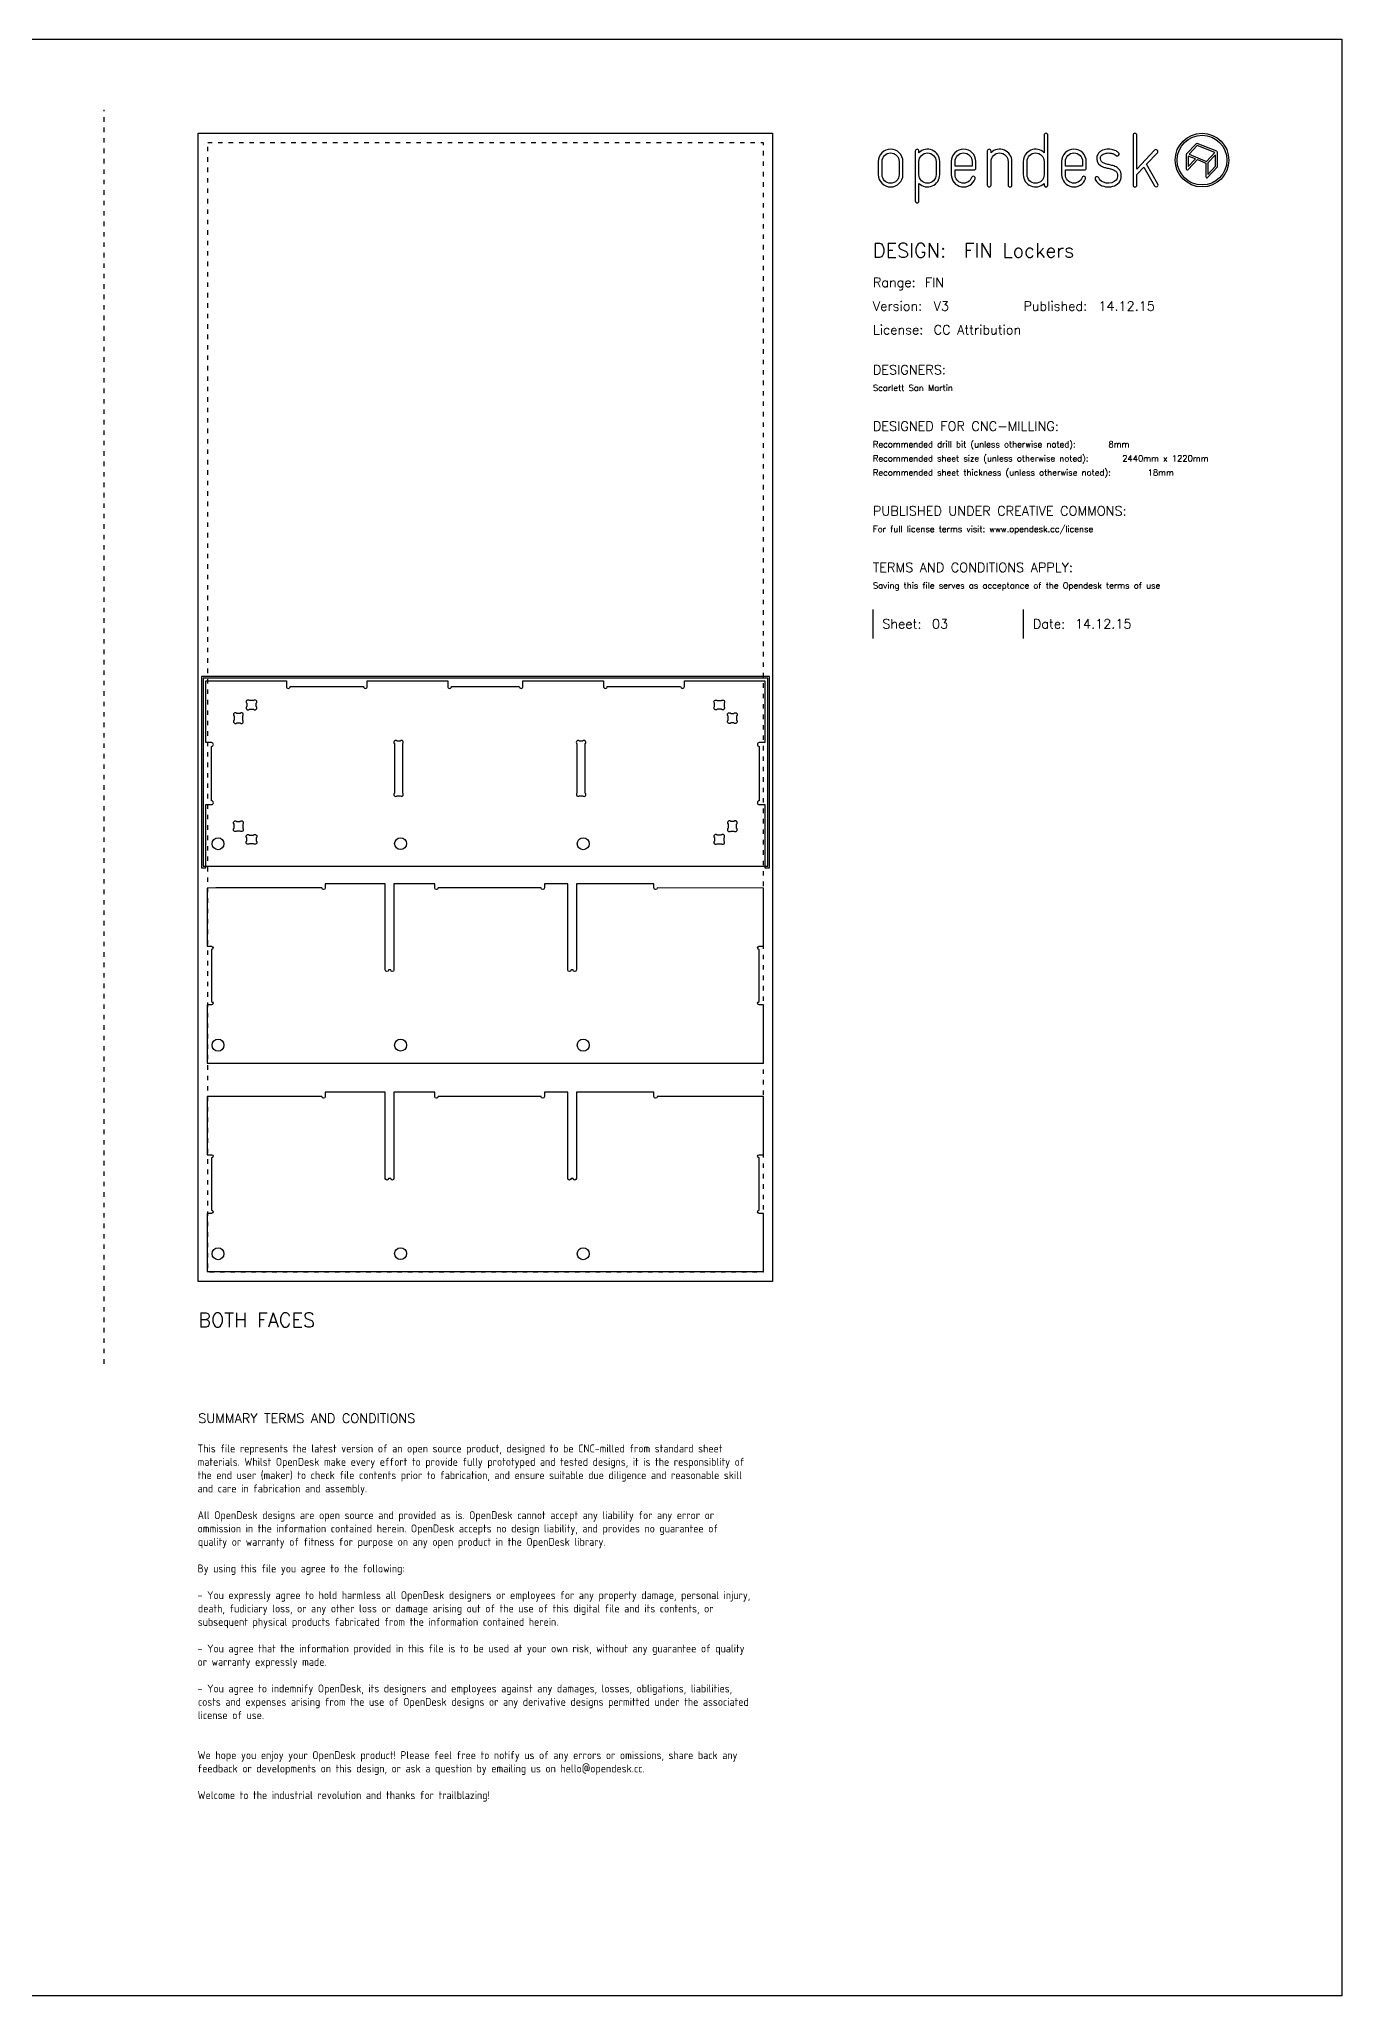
# Model space of a CAD drawing. Extents: x -300 to 5880, y -300 to 4158.
# Drawn here: x 3112 to 5880, y 0 to 4158 of the extents above; entities that cross this region are included whole.
import ezdxf
from ezdxf.enums import TextEntityAlignment as Align

# ---------------------------------------------------------------- set-up
doc = ezdxf.new("R2010")
doc.units = 0
doc.linetypes.add('DGN_STYLE_5', pattern=[22.17944, 9.505474, -12.673965])
for name, color, linetype in [('00-NOPRINT_TEXT', 7, 'CONTINUOUS'), ('00_NOPRINT_TOLERANCE', 7, 'DGN_STYLE_5'), ('BOARD_$TH-NOMINAL', 3, 'CONTINUOUS'), ('REV_POCKET_6MM', 36, 'CONTINUOUS'), ('REV_POCKET_9MM', 204, 'CONTINUOUS'), ('TOP-CUT-OUTSIDE_18MM', 220, 'CONTINUOUS'), ('TOP-POCKET-INSIDE_06MM', 6, 'CONTINUOUS'), ('TOP-POCKET-INSIDE_09MM', 60, 'CONTINUOUS'), ('TOP_POCKET_12MM', 70, 'CONTINUOUS')]:
    doc.layers.add(name, color=color, linetype=linetype)
doc.styles.add('OD-ISOCP-17', font='isocp.shx', dxfattribs={"height": 17})
doc.styles.add('OD-SIMPLEX-13', font='simplex.shx', dxfattribs={"height": 13})
doc.styles.add('OD-SIMPLEX-20', font='simplex.shx', dxfattribs={"height": 20})
doc.styles.add('OD-SIMPLEX-30', font='simplex.shx', dxfattribs={"height": 30})

msp = doc.modelspace()

# ---------------------------------------------------------------- linework, layer by layer
at = {"layer": '00-NOPRINT_TEXT', "color": 7}
for p, q in [((4883.5, 2946.2), (4883.5, 2884.4)), ((5203.3, 2884.4), (5203.3, 2946.2))]:
    msp.add_line(p, q, dxfattribs=at)
at = {"layer": '00-NOPRINT_TEXT', "flags": 128}
msp.add_lwpolyline([(0, 4158), (5880, 4158), (5880, 0), (0, 0)], close=True, dxfattribs=at)
at = {"layer": '00-NOPRINT_TEXT'}
for points in [[(5203, 3870.1, 0.662711), (5247.4, 3851.4), (5247.4, 3848, 1), (5255.3, 3848), (5255.3, 3954, 1), (5247.4, 3954), (5247.4, 3916.7, 0.662711), (5203, 3898)], [(5459.1, 3886), (5482.1, 3846, 1), (5489, 3850), (5464.8, 3892.1), (5487.9, 3916.6, 1), (5482.1, 3922), (5444.4, 3881.9), (5444.4, 3954, 1), (5436.4, 3954), (5436.4, 3848, 1), (5444.4, 3848), (5444.4, 3870.4)], [(4895, 3898), (4895, 3870.1, 1), (4947.3, 3870.1), (4947.3, 3898, 1)], [(4939.3, 3898), (4939.3, 3870.1, -1), (4902.9, 3870.1), (4902.9, 3898, -1)], [(5025.6, 3898, 0.662711), (4981.3, 3916.7), (4981.3, 3920.1, 1), (4973.4, 3920.1), (4973.4, 3814.1, 1), (4981.3, 3814.1), (4981.3, 3851.4, 0.662711), (5025.6, 3870.1)], [(4981.3, 3898, -1), (5017.7, 3898), (5017.7, 3870.1, -1), (4981.3, 3870.1)], [(5102.3, 3898, 1), (5050, 3898), (5050, 3870.1, 0.839291), (5100.7, 3861.2, 1), (5093.3, 3863.9, -0.839291), (5058, 3870.1), (5058, 3880.1), (5098.3, 3880.1, 0.414214), (5102.3, 3884.1)], [(5094.4, 3888.1), (5058, 3888.1), (5058, 3898, -1), (5094.4, 3898)], [(5178.9, 3898, 0.662711), (5134.5, 3916.7), (5134.5, 3920.1, 1), (5126.6, 3920.1), (5126.6, 3848, 1), (5134.5, 3848), (5134.5, 3898, -1), (5170.9, 3898), (5170.9, 3848, 1), (5178.9, 3848)], [(5247.4, 3870.1, -1), (5211, 3870.1), (5211, 3898, -1), (5247.4, 3898)], [(5336.9, 3898, 1), (5284.6, 3898), (5284.6, 3870.1, 0.839291), (5335.3, 3861.2, 1), (5327.9, 3863.9, -0.839291), (5292.6, 3870.1), (5292.6, 3880.1), (5332.9, 3880.1, 0.414214), (5336.9, 3884.1)], [(5329, 3888.1), (5292.6, 3888.1), (5292.6, 3898, -1), (5329, 3898)], [(5400.1, 3920.3, 0.045707), (5395.6, 3922.3, 0.040194), (5390.8, 3923.5, 0.040556), (5383.5, 3924, 0.094973), (5371.7, 3921.8, 0.070872), (5365.8, 3918.4, 0.048346), (5363.1, 3915.9, 0.04488), (5361.1, 3913.1, 0.072273), (5359.4, 3908.6, 0.309308), (5366.9, 3889.4, 0.053458), (5372, 3886.7, 0.041245), (5379.1, 3884.5, -0.005863), (5387.4, 3882.6, -0.030773), (5394.7, 3880.3, -0.132607), (5400.9, 3875.8, -0.093408), (5402.4, 3872.9, -0.14847), (5402.6, 3862.7, -0.201639), (5396.5, 3855.2, -0.222831), (5373.2, 3853.9, -0.190617), (5363.3, 3863.4, 1), (5356.1, 3860, 0.190617), (5370.2, 3846.5, 0.222831), (5400.2, 3848.2, 0.201639), (5410.2, 3860.4, 0.14847), (5410, 3875.3, 0.093408), (5407, 3880.8, 0.132607), (5397.5, 3887.7, 0.030773), (5389.3, 3890.3, 0.005863), (5380.8, 3892.3, -0.041245), (5374.9, 3894.1, -0.053458), (5371.4, 3896, -0.305258), (5367.1, 3906.7, -0.07419), (5368, 3909.1, -0.042878), (5369.1, 3910.7, -0.048346), (5370.7, 3912.1, -0.070872), (5374.6, 3914.4, -0.094973), (5383.5, 3916.1, -0.040556), (5389.6, 3915.6, -0.040194), (5393.1, 3914.7, -0.045707), (5396.3, 3913.3, -0.062202), (5400.1, 3910.6, 1), (5405.5, 3916.4, 0.062202)], [(5615.1, 3885.8, 0.190898), (5615.7, 3887.3), (5615.7, 3917.6, 0.306072), (5614.4, 3919.6), (5572.8, 3936.3, 0.309065), (5570.5, 3935.8), (5550.1, 3914, 0.190898), (5549.5, 3912.6), (5549.5, 3882.2, 0.679405), (5553.1, 3880.8), (5572.9, 3901.9), (5591.1, 3894.5), (5591.1, 3865.5, 0.679405), (5594.7, 3864.1)]]:
    msp.add_lwpolyline(points, format="xyb", close=True, dxfattribs=at)
for points in [[(5553.7, 3909.6), (5553.7, 3887.4), (5568.8, 3903.5)], [(5592.6, 3898.3), (5610, 3916.9), (5572.6, 3931.9), (5555.2, 3913.4)], [(5595.2, 3870.7), (5611.5, 3888.1), (5611.5, 3912.4), (5595.2, 3895.1)]]:
    msp.add_lwpolyline(points, close=True, dxfattribs=at)
for radius in [57, 52.9]:
    msp.add_circle((5582.9, 3901), radius, dxfattribs=at)
at = {"layer": '00_NOPRINT_TOLERANCE'}
msp.add_line((3250, 1343.2), (3250, 4008), dxfattribs=at)
at = {"layer": '00_NOPRINT_TOLERANCE', "flags": 128}
for points in [[(3450, 3958), (4670, 3958), (4670, 1518), (3450, 1518)], [(3470, 3938), (4650, 3938), (4650, 1538), (3470, 1538)]]:
    msp.add_lwpolyline(points, close=True, dxfattribs=at)
at = {"layer": 'BOARD_$TH-NOMINAL', "flags": 128}
msp.add_lwpolyline([(3450, 3958), (4670, 3958), (4670, 1518), (3450, 1518)], close=True, dxfattribs=at)
at = {"layer": 'REV_POCKET_6MM'}
for centre in [(3491.9, 2020.2), (3879.9, 2020.3), (4267.9, 2020.2), (3491.9, 1577.1), (3879.9, 1577.2), (4267.9, 1577.1)]:
    msp.add_circle(centre, 12.7, dxfattribs=at)
at = {"layer": 'REV_POCKET_9MM'}
for points in [[(3573.2, 2739.6), (3573.2, 2746.7, 1), (3567.5, 2752.3), (3558.5, 2752.3, 1), (3552.8, 2746.7), (3552.8, 2739.6, 1), (3558.5, 2733.9), (3567.5, 2733.9, 1)], [(4546.8, 2739.6), (4546.8, 2746.7, -1), (4552.5, 2752.3), (4561.5, 2752.3, -1), (4567.2, 2746.7), (4567.2, 2739.6, -1), (4561.5, 2733.9), (4552.5, 2733.9, -1)], [(3526, 2719.7), (3526, 2710.6, 1), (3531.7, 2704.9), (3538.7, 2704.9, 1), (3544.4, 2710.6), (3544.4, 2719.7, 1), (3538.7, 2725.3), (3531.7, 2725.3, 1)], [(4594, 2719.7), (4594, 2710.6, -1), (4588.3, 2704.9), (4581.3, 2704.9, -1), (4575.6, 2710.6), (4575.6, 2719.7, -1), (4581.3, 2725.3), (4588.3, 2725.3, -1)], [(3526, 2481), (3526, 2490.1, -1), (3531.7, 2495.7), (3538.7, 2495.7, -1), (3544.4, 2490.1), (3544.4, 2481, -1), (3538.7, 2475.3), (3531.7, 2475.3, -1)], [(4594, 2481), (4594, 2490.1, 1), (4588.3, 2495.7), (4581.3, 2495.7, 1), (4575.6, 2490.1), (4575.6, 2481, 1), (4581.3, 2475.3), (4588.3, 2475.3, 1)], [(3573.2, 2461.1), (3573.2, 2454, -1), (3567.5, 2448.3), (3558.5, 2448.3, -1), (3552.8, 2454), (3552.8, 2461.1, -1), (3558.5, 2466.7), (3567.5, 2466.7, -1)], [(4546.8, 2461.1), (4546.8, 2454, 1), (4552.5, 2448.3), (4561.5, 2448.3, 1), (4567.2, 2454), (4567.2, 2461.1, 1), (4561.5, 2466.7), (4552.5, 2466.7, 1)]]:
    msp.add_lwpolyline(points, format="xyb", close=True, dxfattribs=at)
at = {"layer": 'TOP-CUT-OUTSIDE_18MM'}
msp.add_lwpolyline([(4660, 2445.3), (4660, 2800.3), (3460, 2800.3), (3460, 2400.3), (4660, 2400.3)], close=True, dxfattribs=at)
for points in [[(3469, 1982.2), (4651, 1982.2), (4651, 2105.8), (4642, 2105.8, -1), (4642, 2112.8), (4642, 2223.5, -1), (4642, 2230.5), (4651, 2230.5), (4651, 2354.1), (4425.2, 2354.2, -1), (4418.2, 2354.2), (4418.2, 2363.2), (4253.6, 2363.2), (4253.6, 2180.2, -1), (4246.6, 2180.2), (4242.2, 2180.2, -1), (4235.2, 2180.2), (4235.2, 2363.2), (4185.4, 2363.2), (4185.4, 2354.2, -1), (4178.4, 2354.2), (3959.6, 2354.2, -1), (3952.6, 2354.2), (3952.6, 2363.2), (3865.8, 2363.2), (3865.8, 2180.2, -1), (3858.8, 2180.2), (3854.4, 2180.2, -1), (3847.4, 2180.2), (3847.4, 2363.2), (3719.8, 2363.2), (3719.8, 2354.2, -1), (3712.8, 2354.2), (3487, 2354.2), (3469, 2354.1), (3469, 2230.5), (3478, 2230.5, -1), (3478, 2223.5), (3478, 2112.8, -1), (3478, 2105.8), (3469, 2105.8)], [(3469, 1539.1), (4651, 1539.1), (4651, 1662.7), (4642, 1662.7, -1), (4642, 1669.7), (4642, 1780.5, -1), (4642, 1787.5), (4651, 1787.5), (4651, 1911.1), (4425.2, 1911.1, -1), (4418.2, 1911.1), (4418.2, 1920.1), (4253.6, 1920.1), (4253.6, 1737.1, -1), (4246.6, 1737.1), (4242.2, 1737.1, -1), (4235.2, 1737.1), (4235.2, 1920.1), (4185.4, 1920.1), (4185.4, 1911.1, -1), (4178.4, 1911.1), (3959.6, 1911.1, -1), (3952.6, 1911.1), (3952.6, 1920.1), (3865.8, 1920.1), (3865.8, 1737.1, -1), (3858.8, 1737.1), (3854.4, 1737.1, -1), (3847.4, 1737.1), (3847.4, 1920.1), (3719.8, 1920.1), (3719.8, 1911.1, -1), (3712.8, 1911.1), (3487, 1911.1), (3469, 1911.1), (3469, 1787.5), (3478, 1787.5, -1), (3478, 1780.5), (3478, 1669.7, -1), (3478, 1662.7), (3469, 1662.7)]]:
    msp.add_lwpolyline(points, format="xyb", close=True, dxfattribs=at)
at = {"layer": 'TOP-POCKET-INSIDE_06MM'}
for centre in [(3491.9, 2448.3), (3879.9, 2448.4), (4267.9, 2448.3), (3491.9, 2020.2), (3879.9, 2020.3), (4267.9, 2020.2), (3491.9, 1577.1), (3879.9, 1577.2), (4267.9, 1577.1)]:
    msp.add_circle(centre, 12.7, dxfattribs=at)
at = {"layer": 'TOP-POCKET-INSIDE_09MM'}
for points in [[(3866.6, 2660.9), (3866.6, 2555.8, 1), (3872.3, 2550.1), (3879, 2550.1, 1), (3884.6, 2555.8), (3884.6, 2660.9, 1), (3879, 2666.5), (3872.3, 2666.5, 1)], [(4254.4, 2660.9), (4254.4, 2555.8, 1), (4260.1, 2550.1), (4266.8, 2550.1, 1), (4272.4, 2555.8), (4272.4, 2660.9, 1), (4266.8, 2666.5), (4260.1, 2666.5, 1)]]:
    msp.add_lwpolyline(points, format="xyb", close=True, dxfattribs=at)
at = {"layer": 'TOP_POCKET_12MM'}
msp.add_lwpolyline([(4642, 2531.5), (4654, 2531.5), (4654, 2396.8), (4663.5, 2396.8), (4663.5, 2803.8), (3456.5, 2803.8), (3456.5, 2396.8), (3466, 2396.8), (3466, 2531.5), (3478, 2531.5, 1), (3478, 2539.5), (3478, 2655.1, 1), (3478, 2663.1), (3466, 2663.1), (3466, 2794.3), (3637.2, 2794.3), (3637.2, 2782.3, 1), (3645.2, 2782.3), (3801, 2782.3, 1), (3809, 2782.3), (3809, 2794.3), (3980.1, 2794.3), (3980.1, 2782.3, 1), (3988.1, 2782.3), (4131.9, 2782.3, 1), (4139.9, 2782.3), (4139.9, 2794.3), (4311, 2794.3), (4311, 2782.3, 1), (4319, 2782.3), (4474.8, 2782.3, 1), (4482.8, 2782.3), (4482.8, 2794.3), (4654, 2794.3), (4654, 2663.1), (4642, 2663.1, 1), (4642, 2655.1), (4642, 2539.5, 1)], format="xyb", close=True, dxfattribs=at)

# ---------------------------------------------------------------- texts
at = {"layer": '00-NOPRINT_TEXT'}
for s, height, style, p in [('DESIGN:', 30, 'OD-SIMPLEX-30', (4883.5, 3694.1)), ('FIN Lockers', 30, 'OD-SIMPLEX-30', (5076.3, 3694.1)), ('Range:', 20, 'OD-SIMPLEX-20', (4883.5, 3631.1)), ('FIN', 20, 'OD-SIMPLEX-20', (4993.8, 3631.1)), ('Version:', 20, 'OD-SIMPLEX-20', (4883.5, 3580.8)), ('V3', 20, 'OD-SIMPLEX-20', (5012.6, 3580.8)), ('Published:', 20, 'OD-SIMPLEX-20', (5203.3, 3580.8)), ('14.12.15', 20, 'OD-SIMPLEX-20', (5362.6, 3580.8)), ('License:', 20, 'OD-SIMPLEX-20', (4883.5, 3530.5)), ('CC Attribution', 20, 'OD-SIMPLEX-20', (5012.6, 3530.5)), ('DESIGNERS:', 20, 'OD-SIMPLEX-20', (4883.5, 3445.5)), ('Scarlett San Martin', 13, 'OD-SIMPLEX-13', (4883.5, 3410.5)), ('DESIGNED FOR CNC-MILLING:', 20, 'OD-SIMPLEX-20', (4883.5, 3325.5)), ('Recommended drill bit (unless otherwise noted):', 13, 'OD-SIMPLEX-13', (4883.5, 3290.5)), ('8mm', 13, 'OD-SIMPLEX-13', (5384, 3290.5)), ('Recommended sheet size (unless otherwise noted):', 13, 'OD-SIMPLEX-13', (4883.5, 3260.5)), ('Recommended sheet thickness (unless otherwise noted):', 13, 'OD-SIMPLEX-13', (4883.5, 3230.5)), ('2440mm x 1220mm', 13, 'OD-SIMPLEX-13', (5413.4, 3260.5)), ('18mm', 13, 'OD-SIMPLEX-13', (5467.3, 3230.5)), ('PUBLISHED UNDER CREATIVE COMMONS:', 20, 'OD-SIMPLEX-20', (4883.5, 3145.5)), ('For full license terms visit: www.opendesk.cc/license', 13, 'OD-SIMPLEX-13', (4883.5, 3110.5)), ('TERMS AND CONDITIONS APPLY:', 20, 'OD-SIMPLEX-20', (4883.5, 3025.5)), ('Saving this file serves as acceptance of the Opendesk terms of use ', 13, 'OD-SIMPLEX-13', (4883.5, 2990.5)), ('Sheet:', 20, 'OD-SIMPLEX-20', (4903.5, 2905.5)), ('03', 20, 'OD-SIMPLEX-20', (5009.1, 2905.5)), ('Date:', 20, 'OD-SIMPLEX-20', (5223.3, 2905.5)), ('14.12.15', 20, 'OD-SIMPLEX-20', (5312.9, 2905.5))]:
    msp.add_text(s, height=height, dxfattribs=dict(at, style=style)).set_placement(p)
at = {"layer": '00-NOPRINT_TEXT', "color": 7}
for s, height, style, p in [('BOTH FACES', 30, 'OD-SIMPLEX-30', (3450, 1451.3)), ('SUMMARY TERMS AND CONDITIONS', 20, 'OD-SIMPLEX-20', (3450, 1237.4))]:
    msp.add_text(s, height=height, rotation=360, dxfattribs=dict(at, style=style)).set_placement(p, align=Align.TOP_LEFT)
at = {"layer": '00-NOPRINT_TEXT', "color": 7, "style": 'OD-ISOCP-17'}
for s, p in [('This file represents the latest version of an open source product, designed to be CNC-milled from standard sheet', (3448.5, 1154.7)), ('materials. Whilst OpenDesk make every effort to provide fully prototyped and tested designs, it is the responsiblity of', (3448.5, 1126.3)), ('the end user (maker) to check file contents prior to fabrication, and ensure suitable due diligence and reasonable skill', (3448.5, 1098)), ('and care in fabrication and assembly.', (3448.5, 1069.7)), ('All OpenDesk designs are open source and provided as is. OpenDesk cannot accept any liability for any error or', (3448.5, 1013)), ('ommission in the information contained herein. OpenDesk accepts no design liability, and provides no guarantee of', (3448.5, 984.7)), ('quality or warranty of fitness for purpose on any open product in the OpenDesk library.', (3449.1, 956.3)), ('By using this file you agree to the following:', (3448.5, 899.7)), ('- You expressly agree to hold harmless all OpenDesk designers or employees for any property damage, personal injury,', (3448.5, 843)), ('death, fudiciary loss, or any other loss or damage arising out of the use of this digital file and its contents, or', (3449.1, 814.7)), ('subsequent physical products fabricated from the information contained herein.', (3449, 786.3)), ('- You agree that the information provided in this file is to be used at your own risk, without any guarantee of quality', (3448.5, 729.7)), ('or warranty expressly made.', (3448.5, 701.3)), ('- You agree to indemnify OpenDesk, its designers and employees against any damages, losses, obligations, liabilities,', (3448.5, 644.7)), ('costs and expenses arising from the use of OpenDesk designs or any derivative designs permitted under the associated', (3449.1, 616.3)), ('license of use.', (3448.8, 588)), ('We hope you enjoy your OpenDesk product! Please feel free to notify us of any errors or omissions, share back any', (3448.5, 503)), ('feedback or developments on this design, or ask a question by emailing us on hello@opendesk.cc.', (3448.5, 474.7)), ('Welcome to the industrial revolution and thanks for trailblazing!', (3448.5, 418))]:
    msp.add_text(s, height=17, rotation=360, dxfattribs=at).set_placement(p)

doc.saveas('drawing.dxf')
